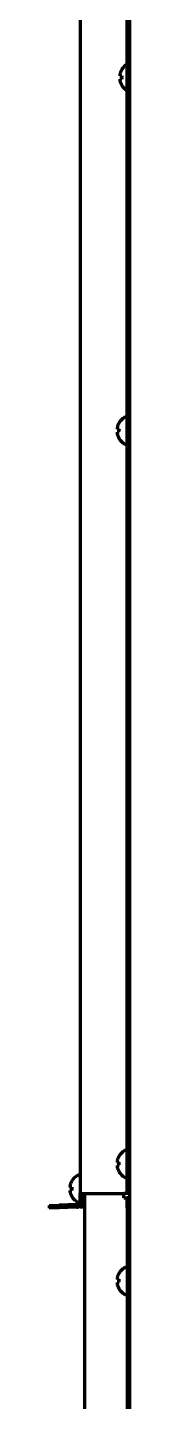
# Model space of a CAD drawing. Header units: inches. Extents: x -2983 to 7024, y 422 to 5529.
# Drawn here: x 4380.2 to 4404.2, y 2550.6 to 2959.1 of the extents above; entities that cross this region are included whole.
import ezdxf

# ---------------------------------------------------------------- set-up
doc = ezdxf.new("R2010")
doc.units = ezdxf.units.IN

msp = doc.modelspace()

# ---------------------------------------------------------------- linework, layer by layer
at = {"linetype": 'Continuous', "lineweight": 70}
for p, q in [((4389.43, 3936.69), (4389.43, 2612.49)), ((4403.43, 2614.49), (4403.43, 3925.39)), ((4404.23, 2273.89), (4404.23, 3925.39)), ((4401.76, 2946.59), (4401.79, 2946.59)), ((4401.79, 2941.99), (4401.76, 2941.99)), ((4403.03, 2843.29), (4402.83, 2843.29)), ((4400.96, 2841.59), (4400.99, 2841.59)), ((4400.99, 2836.99), (4400.96, 2836.99)), ((4402.83, 2835.29), (4403.03, 2835.29)), ((4400.96, 2623.59), (4400.99, 2623.59)), ((4403.03, 2625.29), (4402.83, 2625.29)), ((4400.99, 2618.99), (4400.96, 2618.99)), ((4386.96, 2616.19), (4386.99, 2616.19)), ((4389.03, 2617.89), (4388.83, 2617.89)), ((4402.83, 2617.29), (4403.03, 2617.29)), ((4403.43, 2612.49), (4403.43, 2614.49)), ((4386.99, 2611.59), (4386.96, 2611.59)), ((4389.43, 2609.81), (4389.43, 2612.49)), ((4389.43, 2612.49), (4391.23, 2612.49)), ((4390.23, 2609.81), (4390.23, 2612.49)), ((4390.23, 2612.29), (4390.35, 2612.29)), ((4390.35, 2612.29), (4390.35, 2612.49)), ((4390.35, 2612.29), (4390.63, 2611.79)), ((4390.63, 2611.79), (4390.63, 2612.49)), ((4390.63, 2611.79), (4390.73, 2611.79)), ((4390.73, 2612.49), (4390.73, 2296.49)), ((4391.23, 2612.49), (4402.43, 2612.49)), ((4403.43, 2612.49), (4402.43, 2612.49)), ((4402.43, 2611.19), (4402.43, 2612.49)), ((4402.43, 2611.19), (4403.43, 2611.19)), ((4404.23, 2612.49), (4403.43, 2612.49)), ((4403.43, 2608.19), (4403.43, 2611.19)), ((4404.23, 2611.19), (4403.43, 2611.19)), ((4380.21, 2608.94), (4383.21, 2609.05)), ((4380.21, 2608.94), (4380.24, 2608.14)), ((4383.24, 2608.25), (4380.24, 2608.14)), ((4388.47, 2609.23), (4383.21, 2609.05)), ((4388.5, 2608.43), (4383.24, 2608.25)), ((4388.83, 2609.89), (4389.03, 2609.89)), ((4389.43, 2608.49), (4389.43, 2609.81)), ((4389.43, 2608.49), (4390.23, 2608.49)), ((4390.23, 2609.81), (4390.23, 2608.49)), ((4403.43, 2608.19), (4403.43, 2299.49)), ((4403.03, 2590.49), (4402.83, 2590.49)), ((4400.96, 2588.79), (4400.99, 2588.79)), ((4400.99, 2584.19), (4400.96, 2584.19)), ((4402.83, 2582.49), (4403.03, 2582.49))]:
    msp.add_line(p, q, dxfattribs=at)
for centre, radius, start, end in [((4405.85, 2944.09), 4.8, 120.3012, 148.4186), ((4405.54, 2944.29), 3.78, 172.3959, 179.9965), ((4405.54, 2944.29), 3.78, 180.0035, 187.6041), ((4405.85, 2944.49), 4.8, 211.5837, 239.6988), ((4405.05, 2839.09), 4.8, 120.3012, 148.4186), ((4402.83, 2842.89), 0.4, 90, 120.3012), ((4403.03, 2842.89), 0.4, 0, 90), ((4404.74, 2839.29), 3.78, 172.3959, 179.9965), ((4404.74, 2839.29), 3.78, 180.0035, 187.6041), ((4405.05, 2839.49), 4.8, 211.5837, 239.6988), ((4402.83, 2835.69), 0.4, 239.6988, 270), ((4403.03, 2835.69), 0.4, 270, 0), ((4405.05, 2621.09), 4.8, 120.3012, 148.4186), ((4402.83, 2624.89), 0.4, 90, 120.3012), ((4403.03, 2624.89), 0.4, 0, 90), ((4404.74, 2621.29), 3.78, 172.3959, 179.9965), ((4404.74, 2621.29), 3.78, 180.0035, 187.6041), ((4405.05, 2621.49), 4.8, 211.5837, 239.6988), ((4391.05, 2613.69), 4.8, 120.3012, 148.4186), ((4388.83, 2617.49), 0.4, 90, 120.3012), ((4389.03, 2617.49), 0.4, 0, 90), ((4402.83, 2617.69), 0.4, 239.6988, 270), ((4403.03, 2617.69), 0.4, 270, 0), ((4390.74, 2613.89), 3.78, 172.3959, 179.9965), ((4390.74, 2613.89), 3.78, 180.0035, 187.6041), ((4391.05, 2614.09), 4.8, 211.5837, 239.6988), ((4388.43, 2610.23), 1, 272, 0), ((4388.43, 2610.23), 1.8, 272, 303.749), ((4388.83, 2610.29), 0.4, 239.6988, 270), ((4389.03, 2610.29), 0.4, 270, 0), ((4405.05, 2586.29), 4.8, 120.3012, 148.4186), ((4402.83, 2590.09), 0.4, 90, 120.3012), ((4403.03, 2590.09), 0.4, 0, 90), ((4404.74, 2586.49), 3.78, 172.3959, 179.9965), ((4404.74, 2586.49), 3.78, 180.0035, 187.6041), ((4405.05, 2586.69), 4.8, 211.5837, 239.6988), ((4402.83, 2582.89), 0.4, 239.6988, 270), ((4403.03, 2582.89), 0.4, 270, 0)]:
    msp.add_arc(centre, radius, start, end, dxfattribs=at)
for points in [[(4401.24, 2945.29), (4401.24, 2945.27), (4401.23, 2945.21), (4401.22, 2945.14), (4401.22, 2945.07), (4401.22, 2945), (4401.23, 2944.93), (4401.23, 2944.86), (4401.24, 2944.82), (4401.24, 2944.79)], [(4401.24, 2943.79), (4401.24, 2943.77), (4401.23, 2943.72), (4401.23, 2943.65), (4401.22, 2943.58), (4401.22, 2943.51), (4401.23, 2943.44), (4401.23, 2943.36), (4401.24, 2943.32), (4401.24, 2943.29)], [(4401.24, 2944.79), (4401.25, 2944.79), (4401.28, 2944.79), (4401.33, 2944.79), (4401.39, 2944.79), (4401.45, 2944.79), (4401.52, 2944.79), (4401.59, 2944.79), (4401.68, 2944.79), (4401.75, 2944.79), (4401.79, 2944.79)], [(4401.24, 2943.29), (4401.25, 2943.24), (4401.28, 2943.13), (4401.33, 2942.97), (4401.39, 2942.81), (4401.45, 2942.65), (4401.52, 2942.5), (4401.59, 2942.35), (4401.68, 2942.18), (4401.75, 2942.06), (4401.79, 2941.99)], [(4400.44, 2840.29), (4400.44, 2840.27), (4400.43, 2840.21), (4400.42, 2840.14), (4400.42, 2840.07), (4400.42, 2840), (4400.43, 2839.93), (4400.43, 2839.86), (4400.44, 2839.82), (4400.44, 2839.79)], [(4400.44, 2839.79), (4400.45, 2839.79), (4400.48, 2839.79), (4400.53, 2839.79), (4400.59, 2839.79), (4400.65, 2839.79), (4400.72, 2839.79), (4400.79, 2839.79), (4400.88, 2839.79), (4400.95, 2839.79), (4400.99, 2839.79)], [(4400.44, 2838.79), (4400.44, 2838.77), (4400.43, 2838.72), (4400.43, 2838.65), (4400.42, 2838.58), (4400.42, 2838.51), (4400.43, 2838.44), (4400.43, 2838.36), (4400.44, 2838.32), (4400.44, 2838.29)], [(4400.44, 2838.29), (4400.45, 2838.24), (4400.48, 2838.13), (4400.53, 2837.97), (4400.59, 2837.81), (4400.65, 2837.65), (4400.72, 2837.5), (4400.79, 2837.35), (4400.88, 2837.18), (4400.95, 2837.06), (4400.99, 2836.99)], [(4400.44, 2622.29), (4400.44, 2622.27), (4400.43, 2622.21), (4400.42, 2622.14), (4400.42, 2622.07), (4400.42, 2622), (4400.43, 2621.93), (4400.43, 2621.86), (4400.44, 2621.82), (4400.44, 2621.79)], [(4400.44, 2620.79), (4400.44, 2620.77), (4400.43, 2620.72), (4400.43, 2620.65), (4400.42, 2620.58), (4400.42, 2620.51), (4400.43, 2620.44), (4400.43, 2620.36), (4400.44, 2620.32), (4400.44, 2620.29)], [(4400.44, 2621.79), (4400.45, 2621.79), (4400.48, 2621.79), (4400.53, 2621.79), (4400.59, 2621.79), (4400.65, 2621.79), (4400.72, 2621.79), (4400.79, 2621.79), (4400.88, 2621.79), (4400.95, 2621.79), (4400.99, 2621.79)], [(4400.44, 2620.29), (4400.45, 2620.24), (4400.48, 2620.13), (4400.53, 2619.97), (4400.59, 2619.81), (4400.65, 2619.65), (4400.72, 2619.5), (4400.79, 2619.35), (4400.88, 2619.18), (4400.95, 2619.06), (4400.99, 2618.99)], [(4386.44, 2614.89), (4386.44, 2614.87), (4386.43, 2614.81), (4386.42, 2614.74), (4386.42, 2614.67), (4386.42, 2614.6), (4386.43, 2614.53), (4386.43, 2614.46), (4386.44, 2614.42), (4386.44, 2614.39)], [(4386.44, 2613.39), (4386.44, 2613.37), (4386.43, 2613.32), (4386.43, 2613.25), (4386.42, 2613.18), (4386.42, 2613.11), (4386.43, 2613.04), (4386.43, 2612.96), (4386.44, 2612.92), (4386.44, 2612.89)], [(4386.44, 2614.39), (4386.45, 2614.39), (4386.48, 2614.39), (4386.53, 2614.39), (4386.59, 2614.39), (4386.65, 2614.39), (4386.72, 2614.39), (4386.79, 2614.39), (4386.88, 2614.39), (4386.95, 2614.39), (4386.99, 2614.39)], [(4386.44, 2612.89), (4386.45, 2612.84), (4386.48, 2612.73), (4386.53, 2612.57), (4386.59, 2612.41), (4386.65, 2612.25), (4386.72, 2612.1), (4386.79, 2611.95), (4386.88, 2611.78), (4386.95, 2611.66), (4386.99, 2611.59)], [(4400.44, 2587.49), (4400.44, 2587.47), (4400.43, 2587.41), (4400.42, 2587.34), (4400.42, 2587.27), (4400.42, 2587.2), (4400.43, 2587.13), (4400.43, 2587.06), (4400.44, 2587.02), (4400.44, 2586.99)], [(4400.44, 2585.99), (4400.44, 2585.97), (4400.43, 2585.92), (4400.43, 2585.85), (4400.42, 2585.78), (4400.42, 2585.71), (4400.43, 2585.64), (4400.43, 2585.56), (4400.44, 2585.52), (4400.44, 2585.49)], [(4400.44, 2586.99), (4400.45, 2586.99), (4400.48, 2586.99), (4400.53, 2586.99), (4400.59, 2586.99), (4400.65, 2586.99), (4400.72, 2586.99), (4400.79, 2586.99), (4400.88, 2586.99), (4400.95, 2586.99), (4400.99, 2586.99)], [(4400.44, 2585.49), (4400.45, 2585.44), (4400.48, 2585.33), (4400.53, 2585.17), (4400.59, 2585.01), (4400.65, 2584.85), (4400.72, 2584.7), (4400.79, 2584.55), (4400.88, 2584.38), (4400.95, 2584.26), (4400.99, 2584.19)]]:
    msp.add_open_spline(points, degree=3, dxfattribs=at)
for points in [[(4401.79, 2946.59), (4401.67, 2946.39), (4401.56, 2946.18), (4401.42, 2945.85), (4401.38, 2945.74), (4401.3, 2945.52), (4401.27, 2945.41), (4401.24, 2945.29)], [(4401.79, 2943.79), (4401.67, 2943.79), (4401.56, 2943.79), (4401.42, 2943.79), (4401.38, 2943.79), (4401.3, 2943.79), (4401.27, 2943.79), (4401.24, 2943.79)], [(4400.99, 2841.59), (4400.87, 2841.39), (4400.76, 2841.18), (4400.62, 2840.85), (4400.58, 2840.74), (4400.5, 2840.52), (4400.47, 2840.41), (4400.44, 2840.29)], [(4400.99, 2838.79), (4400.87, 2838.79), (4400.76, 2838.79), (4400.62, 2838.79), (4400.58, 2838.79), (4400.5, 2838.79), (4400.47, 2838.79), (4400.44, 2838.79)], [(4400.99, 2623.59), (4400.87, 2623.39), (4400.76, 2623.18), (4400.62, 2622.85), (4400.58, 2622.74), (4400.5, 2622.52), (4400.47, 2622.41), (4400.44, 2622.29)], [(4400.99, 2620.79), (4400.87, 2620.79), (4400.76, 2620.79), (4400.62, 2620.79), (4400.58, 2620.79), (4400.5, 2620.79), (4400.47, 2620.79), (4400.44, 2620.79)], [(4386.99, 2616.19), (4386.87, 2615.99), (4386.76, 2615.78), (4386.62, 2615.45), (4386.58, 2615.34), (4386.5, 2615.12), (4386.47, 2615.01), (4386.44, 2614.89)], [(4386.99, 2613.39), (4386.87, 2613.39), (4386.76, 2613.39), (4386.62, 2613.39), (4386.58, 2613.39), (4386.5, 2613.39), (4386.47, 2613.39), (4386.44, 2613.39)], [(4400.99, 2588.79), (4400.87, 2588.59), (4400.76, 2588.38), (4400.62, 2588.05), (4400.58, 2587.94), (4400.5, 2587.72), (4400.47, 2587.61), (4400.44, 2587.49)], [(4400.99, 2585.99), (4400.87, 2585.99), (4400.76, 2585.99), (4400.62, 2585.99), (4400.58, 2585.99), (4400.5, 2585.99), (4400.47, 2585.99), (4400.44, 2585.99)]]:
    msp.add_open_spline(points, degree=3, knots=[0, 0, 0, 0, 0.5, 0.5, 0.75, 0.75, 1, 1, 1, 1], dxfattribs=at)

doc.saveas('drawing.dxf')
